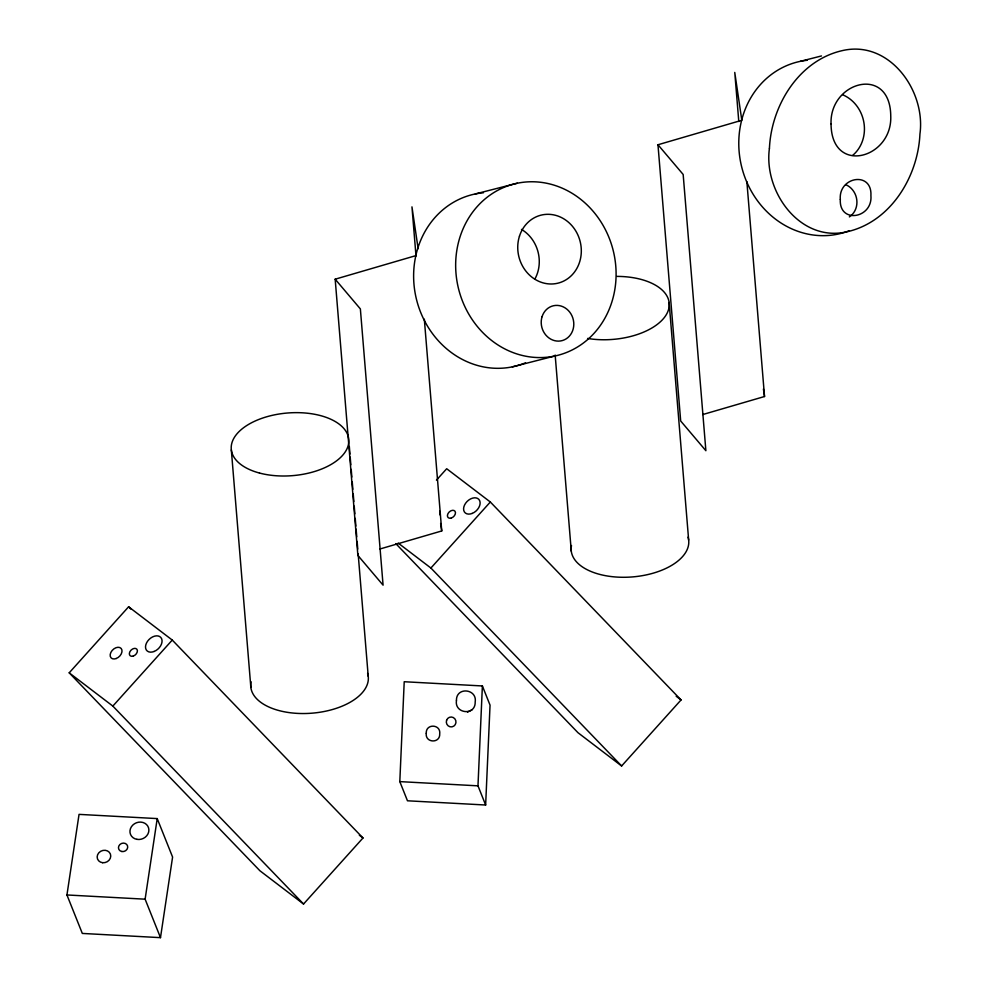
<?xml version="1.0" encoding="UTF-8"?>
<svg xmlns="http://www.w3.org/2000/svg" width="987" height="987" viewBox="0 0 987 987"><rect width="100%" height="100%" fill="white"/><g stroke="black" fill="none" stroke-linecap="round" stroke-linejoin="round"><path stroke-width="1.48" d="M399.809 781.618L404.214 681.733L482.384 685.953L490.045 705.125L485.641 805.01L407.471 800.79L399.809 781.618L477.979 785.837L485.641 805.01M477.979 785.837L482.384 685.953M66.943 894.962L79.046 814.374L157.217 818.593L172.589 857.061L160.486 937.65L82.316 933.431L66.943 894.962L145.114 899.182L160.486 937.65M145.114 899.182L157.217 818.593M69.201 672.826L128.618 606.783L172.256 640.057L362.982 837.988L303.552 904.018L259.914 870.756L69.201 672.826L112.839 706.087L303.552 904.018M112.839 706.087L172.256 640.057M436.439 480.126L446.692 468.739L490.329 502.001L681.042 699.943L621.625 765.974L577.987 732.712L395.787 543.615M398.18 543.084L430.9 568.031L490.329 502.001M467.53 712.145L472.082 709.789M657.971 144.756L683.164 174.465L705.878 450.714L680.685 420.993L657.971 144.756L741.817 120.266L734.76 72.421L738.794 121.524M335.173 279.198L360.366 308.919L383.079 585.155L357.886 555.447L335.173 279.198L416.082 255.571M702.744 414.552L764.53 396.515L746.863 181.657M379.946 548.994L441.732 530.957L424.324 319.171M800.469 61.305L821.492 55.938M475.315 193.945L517.348 183.212M512.376 366.843L554.41 356.11A88.423 79.663 75.7 0 0 594.211 212.587A88.423 79.663 75.7 0 0 459.017 240.297A88.423 79.663 75.7 0 0 554.41 356.11M676.194 696.242L681.042 699.943M359.342 835.224L362.982 837.988M430.9 568.031L621.625 765.974M128.618 606.783L130.753 609.004M763.42 389.038L764.53 396.515M418.143 248.724L411.961 206.863L416.008 255.966M440.634 523.48L441.732 530.957M669.124 302.478L688.655 540.012M555.163 355.049L571.288 551.202M349.324 446.395L349.953 454.057M350.2 457.117L350.829 464.778M351.212 469.38L351.841 477.042M352.223 481.631L352.852 489.293M353.223 493.895L353.852 501.556M354.234 506.158L354.864 513.82M355.246 518.409L355.875 526.071M356.122 529.143L356.751 536.805M357.134 541.407L357.763 549.068M358.145 553.658L368.225 676.255M231.328 449.912L250.858 687.446M525.491 362.821A88.423 79.663 75.7 0 1 416.477 299.394A88.423 79.663 75.7 0 1 483.433 192.761M521.494 229.403A35.051 31.572 75.7 0 1 535.053 278.729M849.375 230.687A88.423 79.663 75.7 0 1 741.632 166.741A88.423 79.663 75.7 0 1 807.23 60.256M842.75 94.801A35.051 31.572 75.7 0 1 863.933 122.77A35.051 31.572 75.7 0 1 852.657 155.391M845.625 184.631A17.976 16.187 75.7 0 1 856.802 199.979A17.976 16.187 75.7 0 1 849.351 216.893M439.746 511.241A6.897 4.688 -43.9 0 1 439.783 514.758M616.998 276.397A58.961 31.424 -4.7 0 1 667.36 312.682A58.961 31.424 -4.7 0 1 587.598 338.442M688.025 537.138A58.961 31.424 -4.7 0 1 631.421 577A58.961 31.424 -4.7 0 1 571.51 545.527M367.596 673.381A58.961 31.424 -4.7 0 1 310.991 713.256A58.961 31.424 -4.7 0 1 251.08 681.77M426.261 733.292C424.99 743.063 440.301 743.717 439.721 733.81C440.979 724.039 425.668 723.385 426.261 733.292M831.042 123.881C831.412 175.452 892.322 158.697 890.755 116.182C890.385 64.611 829.462 81.366 831.042 123.881M840.307 199.436C838.975 224.197 872.853 218.411 870.916 195.611C872.261 170.837 838.37 176.636 840.307 199.436M769.428 148.334C763.383 191.688 800.235 242.999 847.339 231.711C890.805 221.742 918.033 176.587 919.933 134.059C925.991 90.705 889.139 39.394 842.034 50.682C798.569 60.651 771.328 105.819 769.428 148.334M456.45 700.597C454.316 713.835 475.635 716.106 475.191 701.954C477.338 688.716 456.006 686.446 456.45 700.597M446.605 720.214A4.96 4.836 80.5 0 0 451.96 726.851A4.96 4.836 80.5 0 0 454.871 718.832A4.96 4.836 80.5 0 0 446.605 720.214M136.897 839.345A9.599 8.55 -21.8 0 0 148.581 827.933A9.599 8.55 -21.8 0 0 132.764 825.107A9.599 8.55 -21.8 0 0 136.897 839.345M121.857 851.522A4.688 4.17 -21.8 0 0 127.557 845.933A4.688 4.17 -21.8 0 0 119.834 844.576A4.688 4.17 -21.8 0 0 121.857 851.522M102.66 862.712A6.897 6.132 -21.8 0 0 110.384 854.014A6.897 6.132 -21.8 0 0 98.836 852.793A6.897 6.132 -21.8 0 0 102.66 862.712M542.073 316.654A17.976 16.187 75.7 0 0 560.678 340.934A17.976 16.187 75.7 0 0 569.77 312.176A17.976 16.187 75.7 0 0 542.073 316.654M519.47 236.152A35.051 31.572 75.7 0 0 555.57 283.651A35.051 31.572 75.7 0 0 573.533 227.652A35.051 31.572 75.7 0 0 519.47 236.152M451.343 518.015A4.688 3.195 -43.9 0 0 454.982 511.217A4.688 3.195 -43.9 0 0 447.987 513.598A4.688 3.195 -43.9 0 0 451.343 518.015M472.193 513.425A9.599 6.539 -43.9 0 0 478.843 499.373A9.599 6.539 -43.9 0 0 464.532 505.073A9.599 6.539 -43.9 0 0 472.193 513.425M116.207 658.526A6.897 4.688 -43.9 0 0 121.167 648.471A6.897 4.688 -43.9 0 0 110.889 652.382A6.897 4.688 -43.9 0 0 116.207 658.526M133.282 656.071A4.688 3.195 -43.9 0 0 136.909 649.273A4.688 3.195 -43.9 0 0 129.926 651.654A4.688 3.195 -43.9 0 0 133.282 656.071M154.12 651.469A9.599 6.539 -43.9 0 0 160.782 637.417A9.599 6.539 -43.9 0 0 146.458 643.117A9.599 6.539 -43.9 0 0 154.12 651.469M259.495 473.044A58.961 31.424 -4.7 0 0 348.818 441.547A58.961 31.424 -4.7 0 0 261.715 418.377A58.961 31.424 -4.7 0 0 259.495 473.044"/></g></svg>
